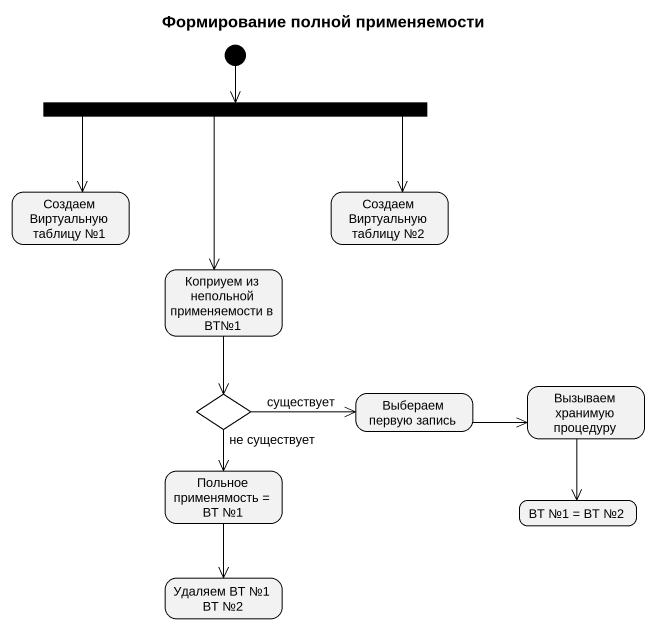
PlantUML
@startuml
title Формирование полной применяемости
hide empty description
state fork1 <<fork>>
state "Создаем Виртуальную таблицу №1" as Создаем_Виртуальную_таблицу
state "Создаем Виртуальную таблицу №2" as Создаем_Виртуальную_таблицу_2
state "Коприуем из непольной применяемости в ВТ№1" as Коприуем_из_непольной
state choice1 <<choice>>
state "Выбераем первую запись" as Выбераем_первую_запись
state "Вызываем хранимую процедуру" as Вызываем_хранимую_процедуру
state "Польное применямость = ВТ №1" as Польное_применямость_ВТ_1
state "ВТ №1 = ВТ №2" as ВТ_1_ВТ_2
state "Удаляем ВТ №1 ВТ №2" as Удаляем_ВТ_1_ВТ_2
[*] --> fork1
fork1 --> Создаем_Виртуальную_таблицу
fork1 --> Создаем_Виртуальную_таблицу_2
fork1 --> Коприуем_из_непольной
Коприуем_из_непольной --> choice1
choice1 -right-> Выбераем_первую_запись : существует
choice1 --> Польное_применямость_ВТ_1 : не существует
Выбераем_первую_запись -right-> Вызываем_хранимую_процедуру
Вызываем_хранимую_процедуру --> ВТ_1_ВТ_2
Польное_применямость_ВТ_1 --> Удаляем_ВТ_1_ВТ_2
@enduml
